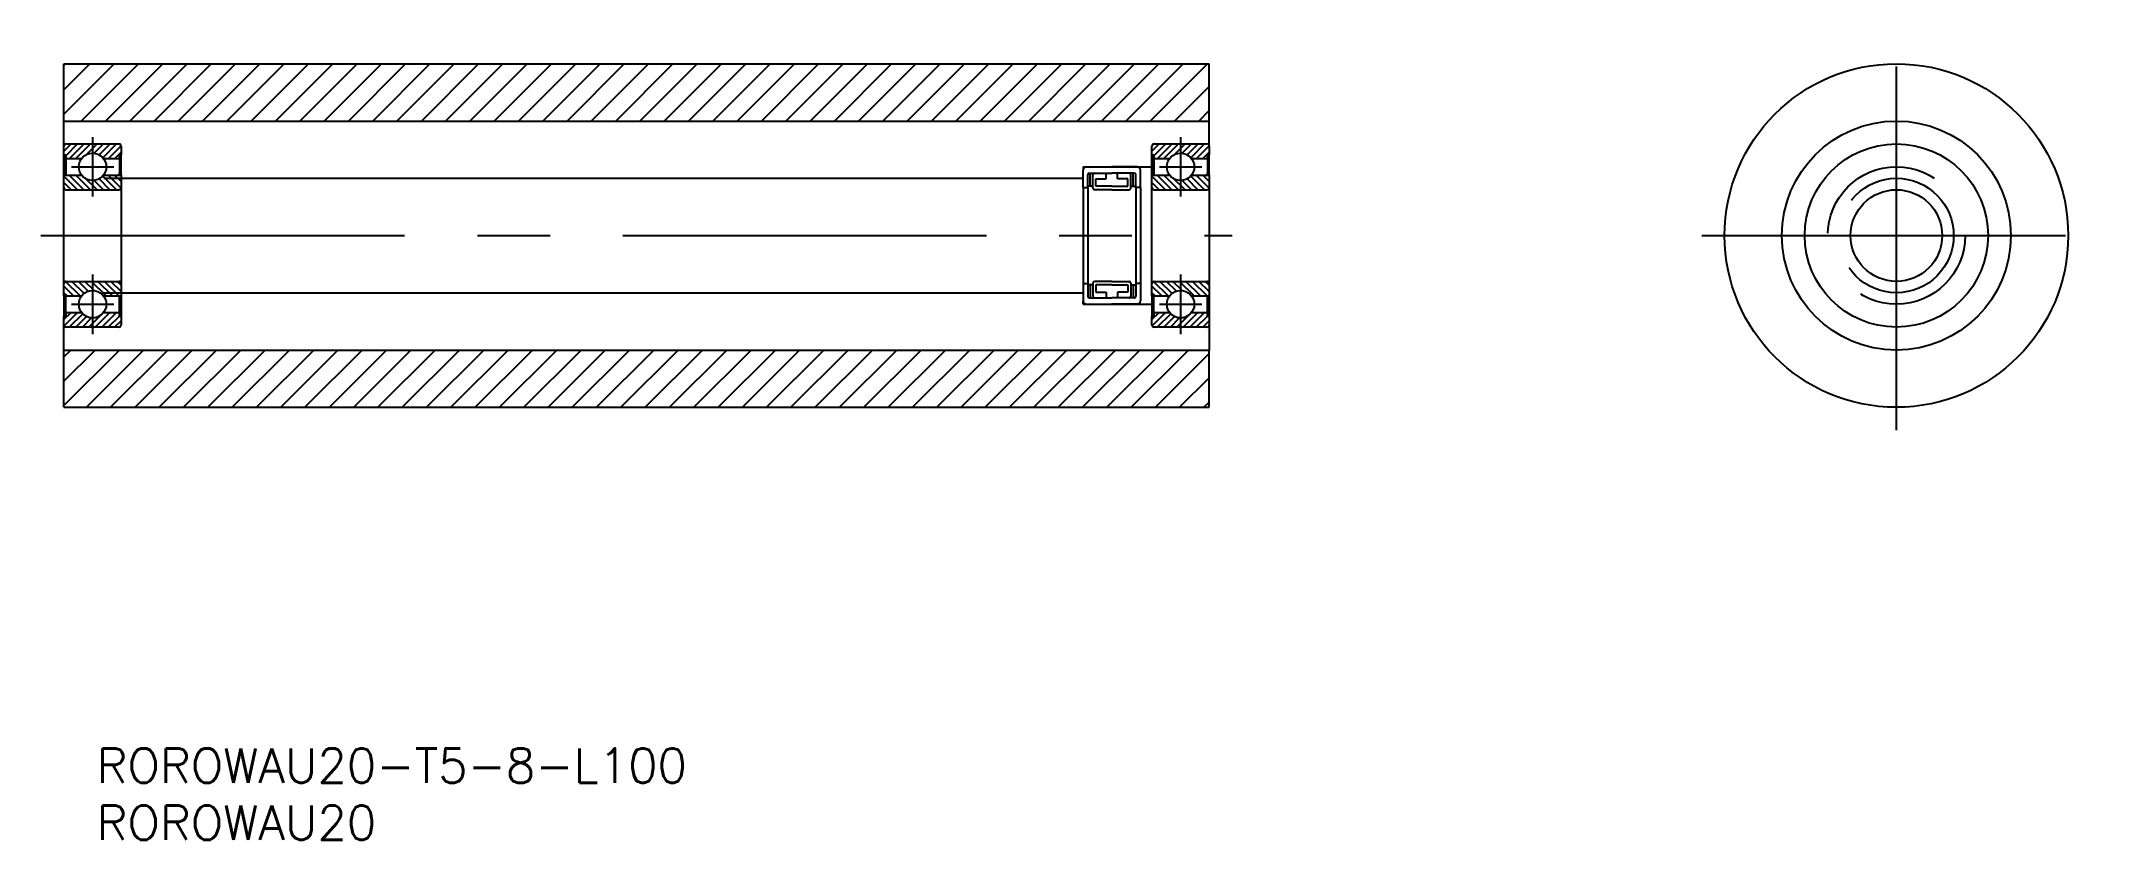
# Model space of a CAD drawing. Extents: x -2 to 177, y -53 to 17.
import ezdxf

# ---------------------------------------------------------------- set-up
doc = ezdxf.new("R2010")
doc.units = 0
doc.linetypes.add('CENTER', pattern=[50.8, 31.75, -6.35, 6.35, -6.35])
doc.linetypes.add('DASHED', pattern=[19.05, 12.7, -6.35])
doc.layers.get('0').update_dxf_attribs({"linetype": 'CONTINUOUS'})
doc.layers.add('CENTER', color=1, linetype='CENTER')
doc.styles.get("Standard").update_dxf_attribs({"font": 'txt.shx', "height": 3, "bigfont": 'bigfont.shx'})

# ---------------------------------------------------------------- blocks, each defined once
blk = doc.blocks.new('*U13')
at = {"color": 7, "linetype": 'CONTINUOUS'}
blk.add_text('ROROWAU20-T5-8-L100', height=3, dxfattribs=at).set_placement((2.85, -47.79))
blk = doc.blocks.new('*U14')
at = {"color": 7, "linetype": 'CONTINUOUS'}
blk.add_text('ROROWAU20', height=3, dxfattribs=at).set_placement((2.85, -52.79))

msp = doc.modelspace()

# ---------------------------------------------------------------- linework, layer by layer
at = {"color": 7, "linetype": 'CONTINUOUS'}
for p, q in [((0, 15), (100, 15)), ((0, 10), (0, 15)), ((100, 10), (100, 15)), ((0, 7.8), (0, 10)), ((0, 10), (100, 10)), ((100, 7.8), (100, 10)), ((0, 7.36), (0.64, 8)), ((0, 7.05), (0, 7.8)), ((0.16, 6.96), (1.2, 8)), ((0.2, 8), (4.8, 8)), ((0.49, 6.72), (1.77, 8)), ((1.05, 6.72), (2.33, 8)), ((1.98, 7.08), (2.9, 8)), ((2.65, 7.19), (3.46, 8)), ((3.08, 7.05), (4.03, 8)), ((3.39, 6.8), (4.6, 8)), ((3.88, 6.72), (5, 7.83)), ((4.45, 6.72), (5, 7.27)), ((5, 7.8), (5, 7.05)), ((95, 7.36), (95.64, 8)), ((95, 7.05), (95, 7.8)), ((95.16, 6.96), (96.2, 8)), ((95.2, 8), (99.8, 8)), ((95.49, 6.72), (96.77, 8)), ((96.05, 6.72), (97.33, 8)), ((96.98, 7.08), (97.9, 8)), ((97.65, 7.19), (98.46, 8)), ((98.08, 7.05), (99.03, 8)), ((98.39, 6.8), (99.6, 8)), ((98.88, 6.72), (100, 7.83)), ((99.45, 6.72), (100, 7.27)), ((100, 7.8), (100, 7.05)), ((0, 5.28), (0, 7.05)), ((0, 7.05), (0.16, 7.05)), ((0.16, 7.05), (0.16, 5.28)), ((0.16, 6.72), (1.54, 6.72)), ((3.46, 6.72), (4.84, 6.72)), ((4.84, 7.05), (4.84, 5.28)), ((5, 7.05), (4.84, 7.05)), ((5, 5.28), (5, 7.05)), ((89, 6), (95, 6)), ((89, 6), (89, 5.7)), ((89, 4.2), (89, 5.7)), ((89.3, 6), (91.5, 6)), ((89.55, 5.45), (89.75, 5.45)), ((89.62, 4.3), (89.62, 5.45)), ((89.75, 5.45), (90, 5.45)), ((90, 5.45), (91.5, 5.45)), ((93.7, 6), (91.5, 6)), ((93, 5.45), (91.5, 5.45)), ((93.25, 5.45), (93, 5.45)), ((93.45, 5.45), (93.25, 5.45)), ((93.37, 4.3), (93.37, 5.45)), ((94, 4.2), (94, 5.7)), ((95, 5.28), (95, 7.05)), ((95, 7.05), (95.16, 7.05)), ((95.16, 7.05), (95.16, 5.28)), ((95.16, 6.72), (96.54, 6.72)), ((98.46, 6.72), (99.84, 6.72)), ((99.84, 7.05), (99.84, 5.28)), ((100, 7.05), (99.84, 7.05)), ((100, 5.28), (100, 7.05)), ((0, -5.28), (0, 5.28)), ((0.16, 5.28), (0, 5.28)), ((1.19, 4), (0, 5.19)), ((0.62, 4), (0, 4.62)), ((0.16, 5.28), (1.54, 5.28)), ((0.2, 4), (4.8, 4)), ((1.75, 4), (0.47, 5.28)), ((2.32, 4), (1.04, 5.28)), ((2.89, 4), (1.95, 4.93)), ((3.45, 4), (2.64, 4.81)), ((4.02, 4), (3.07, 4.94)), ((4.58, 4), (3.39, 5.19)), ((3.46, 5.28), (4.84, 5.28)), ((3.5, 5), (89, 5)), ((4.99, 4.15), (3.87, 5.28)), ((5, 4.71), (4.43, 5.28)), ((4.84, 5.28), (5, 5.28)), ((5, 5.28), (5, -5.28)), ((89, 4.2), (89, -4.2)), ((89, 4.2), (89.4, 4.2)), ((89.4, 4.2), (89.4, 5.3)), ((89.62, 4.3), (89.4, 4.3)), ((89.4, 4.2), (89.4, -4.2)), ((89.85, 4.3), (89.62, 4.3)), ((89.85, 4.15), (89.85, 5.3)), ((91.5, 4), (90, 4)), ((91.5, 4), (93, 4)), ((93.15, 4.15), (93.15, 5.3)), ((93.15, 4.3), (93.37, 4.3)), ((93.37, 4.3), (93.6, 4.3)), ((93.6, 4.2), (93.6, 5.3)), ((93.6, 4.2), (93.6, -4.2)), ((94, 4.2), (93.6, 4.2)), ((94, 4.2), (94, -4.2)), ((95, -5.28), (95, 5.28)), ((95.16, 5.28), (95, 5.28)), ((96.19, 4), (95, 5.19)), ((95.62, 4), (95, 4.62)), ((95.16, 5.28), (96.54, 5.28)), ((95.2, 4), (99.8, 4)), ((96.75, 4), (95.47, 5.28)), ((97.32, 4), (96.04, 5.28)), ((97.89, 4), (96.95, 4.93)), ((98.45, 4), (97.64, 4.81)), ((99.02, 4), (98.07, 4.94)), ((99.58, 4), (98.39, 5.19)), ((98.46, 5.28), (99.84, 5.28)), ((99.99, 4.15), (98.87, 5.28)), ((100, 4.71), (99.43, 5.28)), ((99.84, 5.28), (100, 5.28)), ((100, 5.28), (100, -5.28)), ((0.85, -5.28), (0, -4.43)), ((0.29, -5.28), (0, -4.99)), ((0.16, -5.28), (0, -5.28)), ((0, -5.28), (0, -7.06)), ((1.42, -5.28), (0.15, -4.01)), ((0.16, -5.28), (1.54, -5.28)), ((0.16, -7.06), (0.16, -5.28)), ((0.2, -4), (4.8, -4)), ((1.76, -5.06), (0.7, -4)), ((2.13, -4.86), (1.27, -4)), ((2.64, -4.81), (1.83, -4)), ((3.68, -5.28), (2.4, -4)), ((4.25, -5.28), (2.97, -4)), ((3.46, -5.28), (4.84, -5.28)), ((3.5, -5), (89, -5)), ((4.81, -5.28), (3.53, -4)), ((5, -4.9), (4.1, -4)), ((5, -4.34), (4.66, -4)), ((4.84, -5.28), (5, -5.28)), ((4.84, -7.06), (4.84, -5.28)), ((5, -5.28), (5, -7.06)), ((89, -4.2), (89.4, -4.2)), ((89, -4.2), (89, -5.7)), ((89.4, -4.2), (89.4, -5.3)), ((89.62, -4.3), (89.4, -4.3)), ((89.85, -4.3), (89.62, -4.3)), ((89.62, -4.3), (89.62, -5.45)), ((89.85, -4.15), (89.85, -5.3)), ((91.5, -4), (90, -4)), ((91.5, -4), (93, -4)), ((93.15, -4.15), (93.15, -5.3)), ((93.15, -4.3), (93.37, -4.3)), ((93.37, -4.3), (93.37, -5.45)), ((93.37, -4.3), (93.6, -4.3)), ((94, -4.2), (93.6, -4.2)), ((93.6, -4.2), (93.6, -5.3)), ((94, -4.2), (94, -5.7)), ((95.85, -5.28), (95, -4.43)), ((95.29, -5.28), (95, -4.99)), ((95.16, -5.28), (95, -5.28)), ((95, -5.28), (95, -7.06)), ((96.42, -5.28), (95.15, -4.01)), ((95.16, -5.28), (96.54, -5.28)), ((95.16, -7.06), (95.16, -5.28)), ((95.2, -4), (99.8, -4)), ((96.76, -5.06), (95.7, -4)), ((97.13, -4.86), (96.27, -4)), ((97.64, -4.81), (96.83, -4)), ((98.68, -5.28), (97.4, -4)), ((99.25, -5.28), (97.97, -4)), ((98.46, -5.28), (99.84, -5.28)), ((99.81, -5.28), (98.53, -4)), ((100, -4.9), (99.1, -4)), ((100, -4.34), (99.66, -4)), ((99.84, -5.28), (100, -5.28)), ((99.84, -7.06), (99.84, -5.28)), ((100, -5.28), (100, -7.06)), ((0, -7.34), (0.62, -6.72)), ((0, -7.8), (0, -7.06)), ((0, -7.06), (0.16, -7.06)), ((0.02, -7.89), (1.19, -6.72)), ((0.16, -6.72), (1.54, -6.72)), ((0.47, -8), (1.64, -6.84)), ((1.04, -8), (1.97, -7.08)), ((2.17, -8), (3.19, -6.98)), ((2.74, -8), (4.02, -6.72)), ((3.3, -8), (4.58, -6.72)), ((3.46, -6.72), (4.84, -6.72)), ((3.87, -8), (4.84, -7.03)), ((5, -7.06), (4.84, -7.06)), ((5, -7.06), (5, -7.8)), ((89, -6), (89, -5.7)), ((89, -6), (95, -6)), ((89.3, -6), (91.5, -6)), ((89.55, -5.45), (89.75, -5.45)), ((89.75, -5.45), (90, -5.45)), ((90, -5.45), (91.5, -5.45)), ((93, -5.45), (91.5, -5.45)), ((93.7, -6), (91.5, -6)), ((93.25, -5.45), (93, -5.45)), ((93.45, -5.45), (93.25, -5.45)), ((95, -7.34), (95.62, -6.72)), ((95, -7.8), (95, -7.06)), ((95, -7.06), (95.16, -7.06)), ((95.02, -7.89), (96.19, -6.72)), ((95.16, -6.72), (96.54, -6.72)), ((95.47, -8), (96.64, -6.84)), ((96.04, -8), (96.97, -7.08)), ((97.17, -8), (98.19, -6.98)), ((97.74, -8), (99.02, -6.72)), ((98.3, -8), (99.58, -6.72)), ((98.46, -6.72), (99.84, -6.72)), ((98.87, -8), (99.84, -7.03)), ((100, -7.06), (99.84, -7.06)), ((100, -7.06), (100, -7.8)), ((0, -10), (0, -7.8)), ((4.8, -8), (0.2, -8)), ((1.61, -8), (2.41, -7.2)), ((4.43, -8), (5, -7.44)), ((99.8, -8), (95.2, -8)), ((96.61, -8), (97.41, -7.2)), ((99.43, -8), (100, -7.44)), ((100, -7.8), (100, -10)), ((0, -10), (100, -10)), ((0, -15), (0, -10)), ((100, -15), (100, -10)), ((0, -15), (100, -15))]:
    msp.add_line(p, q, dxfattribs=at)
at = {"color": 3, "linetype": 'CONTINUOUS'}
for p, q in [((0, 14.86), (0.14, 15)), ((0, 12.73), (2.26, 15)), ((0, 10.61), (4.39, 15)), ((1.51, 10), (6.51, 15)), ((3.63, 10), (8.63, 15)), ((5.75, 10), (10.75, 15)), ((7.87, 10), (12.87, 15)), ((9.99, 10), (14.99, 15)), ((12.11, 10), (17.11, 15)), ((14.23, 10), (19.23, 15)), ((16.36, 10), (21.36, 15)), ((18.48, 10), (23.48, 15)), ((20.6, 10), (25.6, 15)), ((22.72, 10), (27.72, 15)), ((24.84, 10), (29.84, 15)), ((26.96, 10), (31.96, 15)), ((29.08, 10), (34.08, 15)), ((31.21, 10), (36.21, 15)), ((33.33, 10), (38.33, 15)), ((35.45, 10), (40.45, 15)), ((37.57, 10), (42.57, 15)), ((39.69, 10), (44.69, 15)), ((41.81, 10), (46.81, 15)), ((43.93, 10), (48.93, 15)), ((46.05, 10), (51.05, 15)), ((48.18, 10), (53.18, 15)), ((50.3, 10), (55.3, 15)), ((52.42, 10), (57.42, 15)), ((54.54, 10), (59.54, 15)), ((56.66, 10), (61.66, 15)), ((58.78, 10), (63.78, 15)), ((60.9, 10), (65.9, 15)), ((63.03, 10), (68.03, 15)), ((65.15, 10), (70.15, 15)), ((67.27, 10), (72.27, 15)), ((69.39, 10), (74.39, 15)), ((71.51, 10), (76.51, 15)), ((73.63, 10), (78.63, 15)), ((75.75, 10), (80.75, 15)), ((77.87, 10), (82.87, 15)), ((80, 10), (85, 15)), ((82.12, 10), (87.12, 15)), ((84.24, 10), (89.24, 15)), ((86.36, 10), (91.36, 15)), ((88.48, 10), (93.48, 15)), ((90.6, 10), (95.6, 15)), ((92.72, 10), (97.72, 15)), ((94.85, 10), (99.85, 15)), ((96.97, 10), (100, 13.03)), ((99.09, 10), (100, 10.91)), ((0.04, 5.28), (0.16, 7.05)), ((0.04, 7.05), (0.16, 5.28)), ((0.04, 7.05), (0.04, 5.28)), ((4.84, 5.28), (4.96, 7.05)), ((4.96, 5.28), (4.84, 7.05)), ((4.96, 7.05), (4.96, 5.28)), ((95.04, 5.28), (95.16, 7.05)), ((95.04, 7.05), (95.16, 5.28)), ((95.04, 7.05), (95.04, 5.28)), ((99.84, 5.28), (99.96, 7.05)), ((99.96, 5.28), (99.84, 7.05)), ((99.96, 7.05), (99.96, 5.28)), ((0.04, -5.28), (0.16, -7.06)), ((0.04, -7.06), (0.16, -5.28)), ((0.04, -7.06), (0.04, -5.28)), ((4.96, -5.28), (4.84, -7.06)), ((4.84, -5.28), (4.96, -7.06)), ((4.96, -7.06), (4.96, -5.28)), ((95.04, -5.28), (95.16, -7.06)), ((95.04, -7.06), (95.16, -5.28)), ((95.04, -7.06), (95.04, -5.28)), ((99.96, -5.28), (99.84, -7.06)), ((99.84, -5.28), (99.96, -7.06)), ((99.96, -7.06), (99.96, -5.28)), ((0, -10.6), (0.6, -10)), ((0, -12.72), (2.72, -10)), ((0, -14.84), (4.84, -10)), ((1.96, -15), (6.96, -10)), ((4.08, -15), (9.08, -10)), ((6.21, -15), (11.21, -10)), ((8.33, -15), (13.33, -10)), ((10.45, -15), (15.45, -10)), ((12.57, -15), (17.57, -10)), ((14.69, -15), (19.69, -10)), ((16.81, -15), (21.81, -10)), ((18.93, -15), (23.93, -10)), ((21.05, -15), (26.05, -10)), ((23.18, -15), (28.18, -10)), ((25.3, -15), (30.3, -10)), ((27.42, -15), (32.42, -10)), ((29.54, -15), (34.54, -10)), ((31.66, -15), (36.66, -10)), ((33.78, -15), (38.78, -10)), ((35.9, -15), (40.9, -10)), ((38.03, -15), (43.03, -10)), ((40.15, -15), (45.15, -10)), ((42.27, -15), (47.27, -10)), ((44.39, -15), (49.39, -10)), ((46.51, -15), (51.51, -10)), ((48.63, -15), (53.63, -10)), ((50.75, -15), (55.75, -10)), ((52.87, -15), (57.87, -10)), ((55, -15), (60, -10)), ((57.12, -15), (62.12, -10)), ((59.24, -15), (64.24, -10)), ((61.36, -15), (66.36, -10)), ((63.48, -15), (68.48, -10)), ((65.6, -15), (70.6, -10)), ((67.72, -15), (72.72, -10)), ((69.85, -15), (74.85, -10)), ((71.97, -15), (76.97, -10)), ((74.09, -15), (79.09, -10)), ((76.21, -15), (81.21, -10)), ((78.33, -15), (83.33, -10)), ((80.45, -15), (85.45, -10)), ((82.57, -15), (87.57, -10)), ((84.69, -15), (89.69, -10)), ((86.82, -15), (91.82, -10)), ((88.94, -15), (93.94, -10)), ((91.06, -15), (96.06, -10)), ((93.18, -15), (98.18, -10)), ((95.3, -15), (100, -10.3)), ((97.42, -15), (100, -12.42)), ((99.54, -15), (100, -14.54))]:
    msp.add_line(p, q, dxfattribs=at)
at = {"color": 3, "linetype": 'DASHED'}
for p, q in [((91, 4.95), (91, 5.45)), ((92, 4.95), (92, 5.45)), ((90.1, 4.3), (90.1, 4.95)), ((90.1, 4.95), (91, 4.95)), ((91.5, 4.3), (90.1, 4.3)), ((91.5, 4.3), (92.9, 4.3)), ((92.9, 4.95), (92, 4.95)), ((92.9, 4.3), (92.9, 4.95)), ((91.5, -4.3), (90.1, -4.3)), ((90.1, -4.3), (90.1, -4.95)), ((90.1, -4.95), (91, -4.95)), ((91, -4.95), (91, -5.45)), ((91.5, -4.3), (92.9, -4.3)), ((92.9, -4.95), (92, -4.95)), ((92, -4.95), (92, -5.45)), ((92.9, -4.3), (92.9, -4.95))]:
    msp.add_line(p, q, dxfattribs=at)
at = {"color": 7, "linetype": 'CONTINUOUS'}
for centre, radius in [((160, 0), 15), ((160, 0), 10), ((2.5, 6), 1.2), ((97.5, 6), 1.2), ((160, 0), 8), ((160, 0), 4), ((2.5, -6), 1.2), ((97.5, -6), 1.2)]:
    msp.add_circle(centre, radius, dxfattribs=at)
at = {"color": 3, "linetype": 'DASHED'}
for radius in [6, 5]:
    msp.add_circle((160, 0), radius, dxfattribs=at)
at = {"color": 7, "linetype": 'CONTINUOUS'}
for centre, radius, start, end in [((0.2, 7.8), 0.2, 90, 180), ((4.8, 7.8), 0.2, 0, 90), ((95.2, 7.8), 0.2, 90, 180), ((99.8, 7.8), 0.2, 0, 90), ((89.3, 5.7), 0.3, 90.0001, 180), ((89.55, 5.3), 0.15, 90, 180), ((90, 5.3), 0.15, 90.0001, 180), ((93, 5.3), 0.15, 0, 89.9999), ((93.45, 5.3), 0.15, 0, 90), ((93.7, 5.7), 0.3, 0, 89.9999), ((0.2, 4.2), 0.2, 180, 270), ((4.8, 4.2), 0.2, 270, 0), ((90, 4.15), 0.15, 180, 270.0002), ((93, 4.15), 0.15, 269.9998, 0), ((95.2, 4.2), 0.2, 180, 270), ((99.8, 4.2), 0.2, 270, 0), ((0.2, -4.2), 0.2, 90, 180), ((4.8, -4.2), 0.2, 0, 90), ((89.55, -5.3), 0.15, 180, 270), ((90, -4.15), 0.15, 90.0001, 180), ((90, -5.3), 0.15, 180, 270.0002), ((93, -4.15), 0.15, 0, 89.9999), ((93, -5.3), 0.15, 269.9998, 0), ((93.45, -5.3), 0.15, 270, 0), ((95.2, -4.2), 0.2, 90, 180), ((99.8, -4.2), 0.2, 0, 90), ((89.3, -5.7), 0.3, 180, 270.0002), ((93.7, -5.7), 0.3, 269.9998, 0), ((0.2, -7.8), 0.2, 180, 270), ((4.8, -7.8), 0.2, 270, 0), ((95.2, -7.8), 0.2, 180, 270), ((99.8, -7.8), 0.2, 270, 0)]:
    msp.add_arc(centre, radius, start, end, dxfattribs=at)
at = {"layer": 'CENTER', "color": 1, "linetype": 'CENTER'}
for p, q in [((160, -16.99), (160, 16.99)), ((2.5, 8.6), (2.5, 3.4)), ((97.5, 8.6), (97.5, 3.4)), ((0.65, 6), (4.35, 6)), ((95.65, 6), (99.35, 6)), ((143.01, 0), (176.99, 0)), ((-2, 0), (102, 0)), ((2.5, -3.4), (2.5, -8.6)), ((97.5, -3.4), (97.5, -8.6)), ((0.65, -6), (4.35, -6)), ((95.65, -6), (99.35, -6))]:
    msp.add_line(p, q, dxfattribs=at)

# ---------------------------------------------------------------- block references
at = {"color": 7, "linetype": 'CONTINUOUS'}
for name in ['*U13', '*U14']:
    msp.add_blockref(name, (0, 0), dxfattribs=at)

doc.saveas('drawing.dxf')
